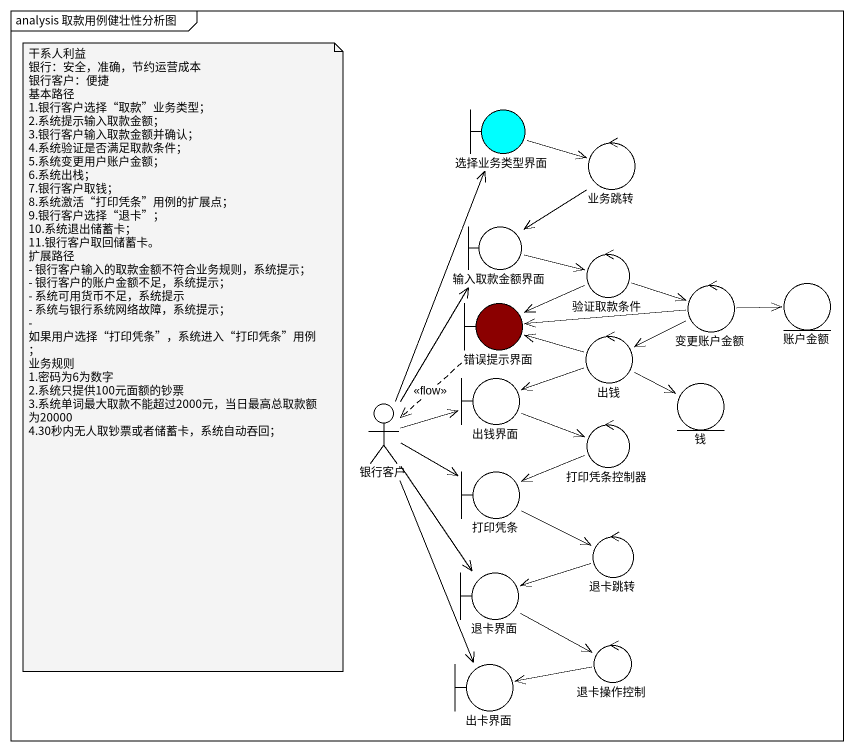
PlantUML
@startuml
mainframe analysis 取款用例健壮性分析图
boundary 选择业务类型界面 #00FFFF
control 业务跳转
boundary 输入取款金额界面
control 验证取款条件
control 变更账户金额
entity 账户金额
boundary 错误提示界面 #8B0000
control 出钱
boundary 出钱界面
entity 钱
actor 银行客户
control 打印凭条控制器
boundary 打印凭条
control 退卡跳转
boundary 退卡界面
boundary 出卡界面
control 退卡操作控制
选择业务类型界面 -right-> 业务跳转
业务跳转 --> 输入取款金额界面
输入取款金额界面 -right-> 验证取款条件
验证取款条件 -right-> 变更账户金额
验证取款条件 -left-> 错误提示界面
变更账户金额 -right-> 账户金额
变更账户金额 -left-> 错误提示界面
变更账户金额 -left-> 出钱
错误提示界面 ..> 银行客户 : <<flow>>
出钱 -left-> 错误提示界面
出钱 -left-> 出钱界面
出钱 -right-> 钱
出钱界面 -right-> 打印凭条控制器
银行客户 -up-> 选择业务类型界面
银行客户 -up-> 输入取款金额界面
银行客户 -right-> 出钱界面
银行客户 -right-> 打印凭条
银行客户 --> 退卡界面
银行客户 --> 出卡界面
打印凭条控制器 -left-> 打印凭条
打印凭条 -right-> 退卡跳转
退卡跳转 -left-> 退卡界面
退卡界面 -right-> 退卡操作控制
退卡操作控制 -left-> 出卡界面
note as N1
  干系人利益
  银行：安全，准确，节约运营成本
  银行客户：便捷
  基本路径
  1.银行客户选择“取款”业务类型；
  2.系统提示输入取款金额；
  3.银行客户输入取款金额并确认；
  4.系统验证是否满足取款条件；
  5.系统变更用户账户金额；
  6.系统出栈；
  7.银行客户取钱；
  8.系统激活“打印凭条”用例的扩展点；
  9.银行客户选择“退卡”；
  10.系统退出储蓄卡；
  11.银行客户取回储蓄卡。
  扩展路径
  - 银行客户输入的取款金额不符合业务规则，系统提示；
  - 银行客户的账户金额不足，系统提示；
  - 系统可用货币不足，系统提示
  - 系统与银行系统网络故障，系统提示；
  - 如果用户选择“打印凭条”，系统进入“打印凭条”用例；
  业务规则
  1.密码为6为数字
  2.系统只提供100元面额的钞票
  3.系统单词最大取款不能超过2000元，当日最高总取款额为20000
  4.30秒内无人取钞票或者储蓄卡，系统自动吞回；
end note
@enduml
